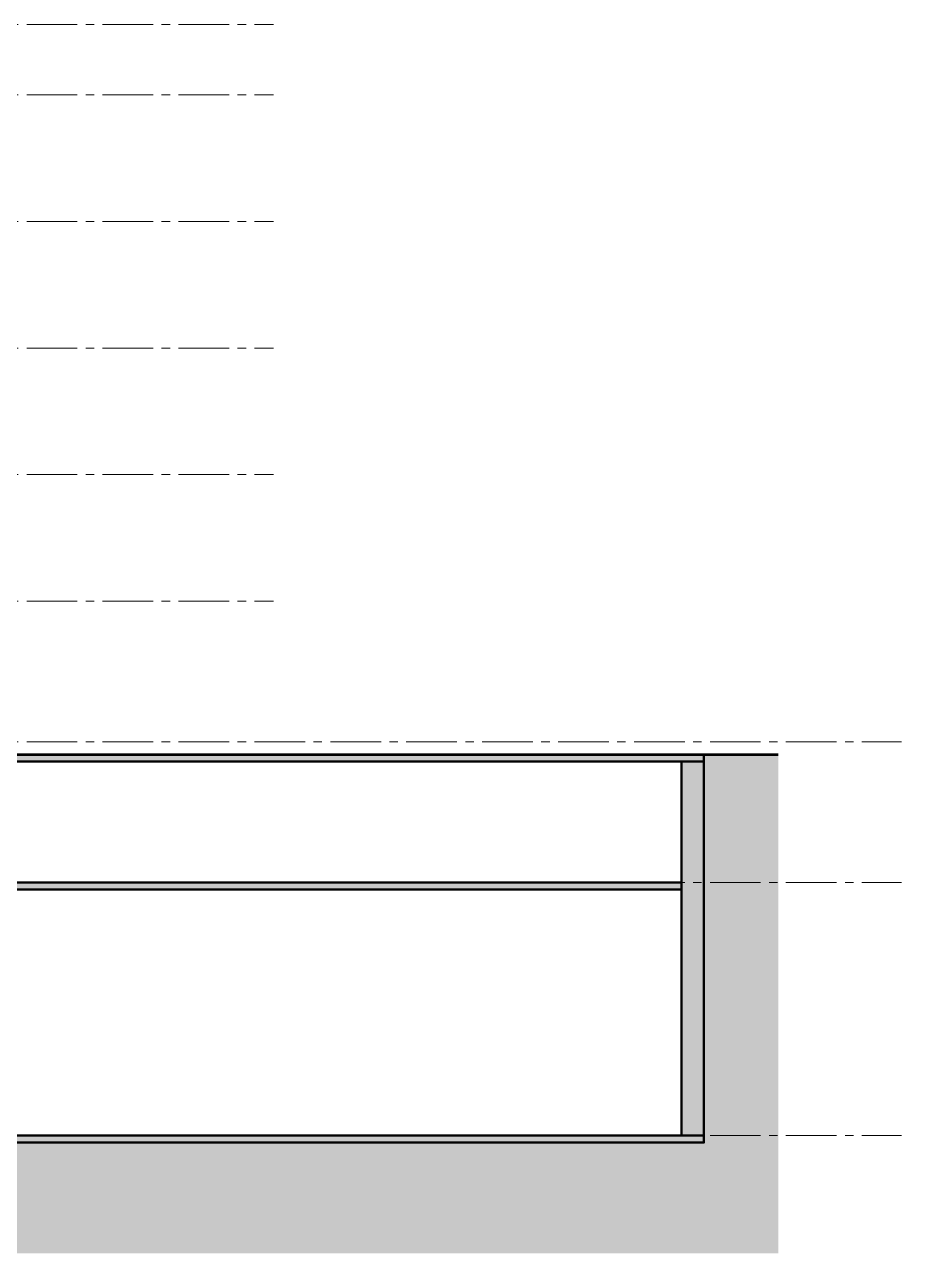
# Model space of a CAD drawing. Header units: millimetres. Extents: x 573003 to 1294762, y -9906 to 413061.
# Drawn here: x 681915 to 713097, y -3714 to 39976 of the extents above; entities that cross this region are included whole.
import ezdxf

# ---------------------------------------------------------------- set-up
doc = ezdxf.new("R2010")
doc.units = ezdxf.units.MM
doc.header["$MEASUREMENT"] = 0
doc.linetypes.add('IMPORT-CE', pattern=[135, 90, -15, 15, -15])
for name, color, linetype in [('A-ELEV-13FINE', 8, 'Continuous'), ('A-ELEV-PATT 3', 251, 'Continuous'), ('A-FLOR-STRS', 1, 'Continuous'), ('A-WALL-PATT', 251, 'Continuous')]:
    doc.layers.add(name, color=color, linetype=linetype)
doc.layers.add('KT-Net cot', color=2, linetype='Continuous', lineweight=50)
doc.layers.add('KT-Net truc', color=18, linetype='Continuous', lineweight=15)

msp = doc.modelspace()

# ---------------------------------------------------------------- hatches: boundary and pattern name
at = {"layer": 'A-ELEV-13FINE'}
h = msp.add_hatch(color=256, dxfattribs=at)
h.dxf.hatch_style = 1
h.paths.add_polyline_path([(705275.8, 13775.6), (705275.8, 475.6), (706075.8, 475.6), (706075.8, 13775.6)])
at = {"layer": 'A-ELEV-PATT 3'}
h = msp.add_hatch(dxfattribs=at)
h.set_pattern_fill('EARTH', color=256, scale=175, angle=45)
h.set_pattern_definition([(45, (267823.7, -105882.1), (1e-13, 1571.5448), [1111.25, -1111.25]), (45, (267529, -105587.4), (1e-13, 1571.5448), [1111.25, -1111.25]), (45, (267234.4, -105292.7), (1e-13, 1571.5448), [1111.25, -1111.25]), (135, (267234.4, -105096.3), (-1571.5448, 1e-13), [1111.25, -1111.25]), (135, (267529, -104801.6), (-1571.5448, 1e-13), [1111.25, -1111.25]), (135, (267823.7, -104507), (-1571.5448, 1e-13), [1111.25, -1111.25])])
h.paths.add_polyline_path([(591062.5, 14015.8), (594637, 14015.8), (594637, 225.6), (706075.8, 225.6), (706075.8, 14015.8), (708713.5, 14015.8), (708713.5, -3714.1), (591062.5, -3714.1)])
at = {"layer": 'A-WALL-PATT'}
h = msp.add_hatch(color=256, dxfattribs=at)
h.dxf.hatch_style = 1
h.paths.add_polyline_path([(594637, 13775.6), (594637, 14015.8), (599856.8, 14015.8), (599856.8, 14475.6), (615206.8, 14475.6), (615206.8, 14015.8), (658729.8, 14015.8), (658729.8, 14475.6), (679615.5, 14476.2), (679615.5, 14016.3), (706075.8, 14015.8), (706075.8, 13775.6), (679365.5, 13775.6), (679365.5, 14215.8), (658979.8, 14215.8), (658979.8, 13775.6), (614956.8, 13775.6), (614956.8, 14215.8), (600106.8, 14215.8), (600106.8, 13775.6)])
h = msp.add_hatch(color=256, dxfattribs=at)
h.dxf.hatch_style = 1
h.paths.add_polyline_path([(595437, 9475.6), (705275.8, 9475.6), (705275.8, 9225.6), (595437, 9225.6)])
h = msp.add_hatch(color=256, dxfattribs=at)
h.dxf.hatch_style = 1
h.paths.add_polyline_path([(594637, 475.6), (706075.8, 475.6), (706075.8, 225.6), (594637, 225.6)])

# ---------------------------------------------------------------- linework, layer by layer
at = {"layer": 'A-FLOR-STRS', "const_width": 100, "elevation": 0}
msp.add_lwpolyline([(591062.5, 14015.8), (599856.8, 14015.8), (599856.8, 14475.6), (615206.8, 14475.6), (615206.8, 14015.8), (658729.8, 14015.8), (658729.8, 14475.6), (679615.5, 14476.2), (679615.5, 14015.8), (708713.5, 14015.8)], dxfattribs=at)
at = {"layer": 'KT-Net cot'}
msp.add_line((679365.5, 13775.6, 0), (706075.8, 13775.6, 0), dxfattribs=at)
at = {"layer": 'KT-Net cot', "elevation": 0}
for points in [[(615206.8, 14015.8), (658729.8, 14015.8), (658729.8, 14475.6), (679615.5, 14475.6), (679615.5, 14015.8), (706075.8, 14015.8), (706075.8, 13525.6)], [(594637, 475.6), (706075.8, 475.6)], [(706075.8, 225.6), (594637, 225.6), (594637, 475.6)], [(652659.4, 475.6), (706075.8, 475.6)], [(706075.8, 225.6), (652659.4, 225.6)]]:
    msp.add_lwpolyline(points, dxfattribs=at)
for points in [[(705275.8, 13775.6), (705275.8, 475.6), (706075.8, 475.6), (706075.8, 13775.6)], [(595437, 9475.6), (705275.8, 9475.6), (705275.8, 9225.6), (595437, 9225.6)], [(594637, 475.6), (706075.8, 475.6), (706075.8, 225.6), (594637, 225.6)]]:
    msp.add_lwpolyline(points, close=True, dxfattribs=at)
at = {"layer": 'KT-Net truc', "linetype": 'IMPORT-CE', "ltscale": 20}
for p, q in [((573990.5, 39975.6, 0), (690764.9, 39975.6, 0)), ((573990.5, 37475.6, 0), (690764.9, 37475.6, 0)), ((573990.5, 32975.6, 0), (690764.9, 32975.6, 0)), ((573990.5, 28475.6, 0), (690764.9, 28475.6, 0)), ((573990.5, 23975.6, 0), (690764.9, 23975.6, 0)), ((573990.5, 19475.6, 0), (690764.9, 19475.6, 0)), ((573990.5, 14475.6, 0), (713096.7, 14475.6, 0)), ((573990.5, 9475.6, 0), (713096.7, 9475.6, 0)), ((573990.5, 475.6, 0), (713096.7, 475.6, 0))]:
    msp.add_line(p, q, dxfattribs=at)

doc.saveas('drawing.dxf')
